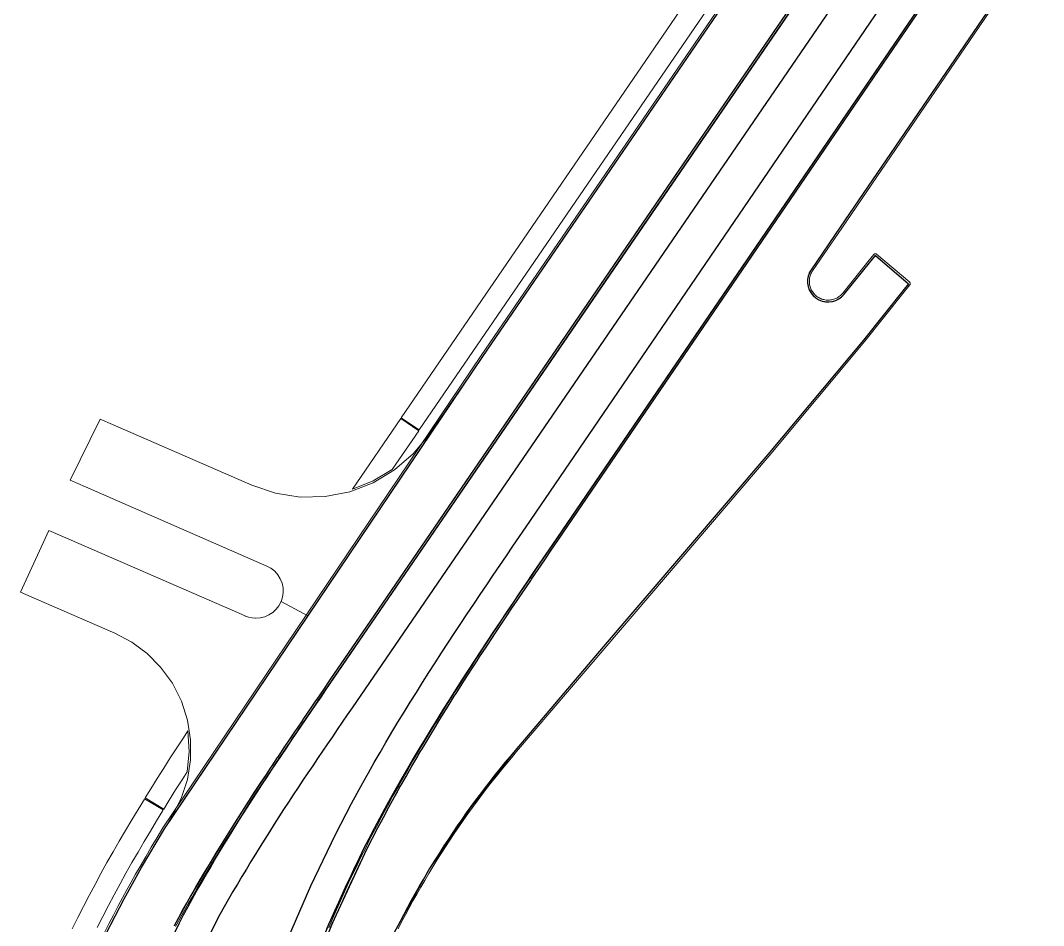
# Model space of a CAD drawing. Header units: metres. Extents: x 105145 to 106173, y 111785 to 118130.
# Drawn here: x 105401.9 to 105514.8, y 113414.8 to 113514.7 of the extents above; entities that cross this region are included whole.
import ezdxf

# ---------------------------------------------------------------- set-up
doc = ezdxf.new("R2010")
doc.units = ezdxf.units.M
for name, color, linetype, lineweight in [('10-PAV-BOCACALLE', 9, 'CONTINUOUS', 13), ('10-PAV-CALZADA-BRT', 12, 'CONTINUOUS', 30), ('10-PAV-CALZADA-MIXTA', 8, 'CONTINUOUS', 30), ('10-PAV-CICLORUTA', 76, 'CONTINUOUS', 18), ('10-PAV-SARDINEL', 252, 'CONTINUOUS', 13)]:
    doc.layers.add(name, color=color, linetype=linetype, lineweight=lineweight)

msp = doc.modelspace()

# ---------------------------------------------------------------- linework, layer by layer
at = {"layer": '10-PAV-BOCACALLE'}
for points in [[(105433.6315, 113448.9523), (105430.6739, 113450.5269), (105430.8349, 113451.0227), (105430.9077, 113451.5388), (105430.8903, 113452.0597), (105430.7831, 113452.5698), (105430.5893, 113453.0537), (105430.3147, 113453.4968), (105429.9678, 113453.8858), (105429.5588, 113454.2089), (105429.1001, 113454.4565), (105409.0755, 113463.1931), (105407.4095, 113463.92), (105410.7236, 113470.6571), (105412.0703, 113470.0692), (105427.4455, 113463.3611), (105430.0616, 113462.4795), (105432.7904, 113462.0608), (105435.5505, 113462.1173), (105438.2598, 113462.6475), (105440.8376, 113463.6355), (105443.2072, 113465.0519), (105445.298, 113466.8546), (105447.0479, 113468.9899), (105452.9312, 113477.5869), (105433.6315, 113448.9523)], [(105430.6739, 113450.5269), (105433.6315, 113448.9523), (105417.7891, 113425.4482), (105418.6497, 113426.8557), (105419.6556, 113428.8155), (105420.3417, 113430.9088), (105420.6909, 113433.0838), (105420.6947, 113435.2866), (105420.3528, 113437.4628), (105419.6739, 113439.5584), (105418.6747, 113441.5216), (105417.3799, 113443.3038), (105415.8897, 113444.8017), (105414.1911, 113446.0583), (105412.3227, 113447.0449), (105412.3179, 113447.047), (105403.6775, 113450.8037), (105401.911, 113451.5714), (105405.0593, 113458.3698), (105406.669, 113457.669), (105426.6991, 113448.9483), (105426.7183, 113448.9399), (105427.0869, 113448.8087), (105427.4695, 113448.7266), (105427.8595, 113448.6949), (105427.8778, 113448.6947), (105428.3822, 113448.7323), (105428.8732, 113448.8539), (105429.3368, 113449.0563), (105429.7599, 113449.3335), (105430.1305, 113449.6778), (105430.4381, 113450.0794), (105430.6739, 113450.5269)]]:
    msp.add_lwpolyline(points, close=True, dxfattribs=at)
at = {"layer": '10-PAV-CALZADA-BRT'}
for points in [[(105416.5515, 113409.2225), (105419.4561, 113415.0805), (105419.9191, 113415.9519), (105420.3911, 113416.8251), (105420.8689, 113417.6941), (105421.3519, 113418.5591), (105421.8403, 113419.4203), (105422.3335, 113420.2777), (105422.8315, 113421.1315), (105423.3341, 113421.9815), (105423.8407, 113422.8281), (105424.3515, 113423.6713), (105424.8661, 113424.5113), (105425.3841, 113425.3479), (105425.9057, 113426.1815), (105426.4303, 113427.0121), (105426.9579, 113427.8399), (105427.4883, 113428.6649), (105428.0211, 113429.4873), (105428.5563, 113430.3073), (105429.0933, 113431.1247), (105429.6325, 113431.9401), (105430.1733, 113432.7533), (105430.7155, 113433.5643), (105431.2591, 113434.3737), (105431.8039, 113435.1813), (105432.3493, 113435.9871), (105432.8955, 113436.7915), (105433.4413, 113437.5933), (105433.9885, 113438.3955), (105434.5359, 113439.1967), (105435.0831, 113439.9969), (105435.6301, 113440.7961), (105498.2845, 113532.3507)], [(105501.1729, 113530.3741), (105438.5187, 113438.8197), (105437.9721, 113438.0209), (105437.4259, 113437.2221), (105436.8799, 113436.4231), (105436.3345, 113435.6237), (105435.7899, 113434.8237), (105435.2463, 113434.0231), (105434.7039, 113433.2217), (105434.1627, 113432.4193), (105433.6231, 113431.6161), (105433.0853, 113430.8115), (105432.5495, 113430.0057), (105432.0157, 113429.1985), (105431.4841, 113428.3897), (105430.9553, 113427.5793), (105430.4291, 113426.7671), (105429.9059, 113425.9531), (105429.3857, 113425.1369), (105428.8689, 113424.3187), (105428.3555, 113423.4983), (105427.8461, 113422.6755), (105427.3405, 113421.8505), (105426.8391, 113421.0227), (105426.3421, 113420.1923), (105425.8497, 113419.3593), (105425.3621, 113418.5233), (105424.8795, 113417.6845), (105424.4023, 113416.8427), (105423.9303, 113415.9977), (105423.5065, 113415.2267), (105420.7231, 113409.615)], [(105423.7521, 113395.7157), (105433.9613, 113419.1687), (105436.6655, 113424.8175), (105437.2515, 113425.9671), (105437.8467, 113427.1119), (105438.4511, 113428.2519), (105439.0641, 113429.3873), (105439.6855, 113430.5181), (105440.3151, 113431.6445), (105440.9523, 113432.7665), (105441.5969, 113433.8843), (105442.2485, 113434.9981), (105442.9067, 113436.1077), (105443.5713, 113437.2137), (105444.2419, 113438.3161), (105444.9185, 113439.4149), (105445.6003, 113440.5103), (105446.2871, 113441.6027), (105446.9789, 113442.6919), (105447.6751, 113443.7783), (105448.3753, 113444.8621), (105449.0795, 113445.9433), (105449.7873, 113447.0223), (105450.4983, 113448.0989), (105451.2121, 113449.1737), (105451.9287, 113450.2469), (105452.6477, 113451.3183), (105453.3687, 113452.3885), (105454.0913, 113453.4573), (105454.8155, 113454.5253), (105455.5409, 113455.5925), (105456.2671, 113456.6589), (105456.9939, 113457.7251), (105457.7211, 113458.7911), (105506.3937, 113530.1381)], [(105509.2851, 113528.1657), (105460.6125, 113456.8187), (105459.8859, 113455.7537), (105459.1601, 113454.6891), (105458.4355, 113453.6249), (105457.7113, 113452.5593), (105456.9895, 113451.4949), (105456.2697, 113450.4305), (105455.5523, 113449.3655), (105454.8373, 113448.2999), (105454.1253, 113447.2337), (105453.4163, 113446.1665), (105452.7109, 113445.0981), (105452.0093, 113444.0283), (105451.3117, 113442.9571), (105450.6183, 113441.8843), (105449.9297, 113440.8097), (105449.2459, 113439.7329), (105448.5675, 113438.6539), (105447.8945, 113437.5727), (105447.2273, 113436.4891), (105446.5663, 113435.4027), (105445.9117, 113434.3135), (105445.2641, 113433.2215), (105444.6233, 113432.1263), (105443.9901, 113431.0281), (105443.3645, 113429.9265), (105442.7469, 113428.8215), (105442.1377, 113427.7129), (105441.5371, 113426.6009), (105440.9455, 113425.4849), (105440.3633, 113424.3651), (105439.7873, 113423.2349), (105435.9036, 113414.9009), (105432.5431, 113406.3425)]]:
    msp.add_lwpolyline(points, dxfattribs=at)
at = {"layer": '10-PAV-CALZADA-MIXTA'}
for points in [[(105411.3569, 113413.9095), (105413.3613, 113417.7411), (105415.2869, 113421.1997), (105417.7891, 113425.4482), (105452.9312, 113477.5869), (105492.9189, 113536.0193)], [(105432.9772, 113406.4275), (105436.3247, 113414.9666), (105440.1879, 113423.2851), (105440.7719, 113424.4356), (105441.3654, 113425.5814), (105441.9589, 113426.7055), (105441.9679, 113426.7223), (105442.5798, 113427.8582), (105443.1995, 113428.99), (105443.8278, 113430.1172), (105443.9543, 113430.342), (105444.4636, 113431.2398), (105445.1069, 113432.3585), (105445.7576, 113433.4726), (105445.8574, 113433.642), (105446.4152, 113434.5828), (105447.0788, 113435.6894), (105447.7487, 113436.7922), (105448.0184, 113437.2323), (105448.4243, 113437.8915), (105449.1056, 113438.9874), (105449.7921, 113440.08), (105449.9944, 113440.3998), (105450.4835, 113441.1694), (105451.1791, 113442.2562), (105451.879, 113443.3401), (105452.3008, 113443.9892), (105452.583, 113444.4216), (105453.2903, 113445.5006), (105454.0011, 113446.5776), (105454.2546, 113446.9601), (105454.7152, 113447.6524), (105455.4315, 113448.7254), (105456.1502, 113449.7971), (105456.7265, 113450.6535), (105456.8709, 113450.8674), (105457.5936, 113451.9364), (105458.2212, 113452.862), (105458.3179, 113453.0042), (105459.0435, 113454.0711), (105459.7694, 113455.1378), (105460.4963, 113456.2041), (105461.2231, 113457.2701), (105509.4915, 113528.0247)], [(105514.6545, 113524.5025), (105492.3873, 113491.8621), (105489.1669, 113487.1415), (105488.9775, 113486.8058), (105488.8477, 113486.443), (105488.7812, 113486.0634), (105488.7799, 113485.678), (105488.8438, 113485.2979), (105488.9711, 113484.9342), (105489.1581, 113484.5972), (105489.3994, 113484.2967), (105489.6882, 113484.0415), (105490.0159, 113483.8387), (105490.3733, 113483.6944), (105490.7499, 113483.6126), (105491.1349, 113483.5957), (105491.5172, 113483.6442), (105491.8858, 113483.7568), (105492.23, 113483.9301), (105492.54, 113484.1591), (105492.8067, 113484.4373), (105495.5987, 113487.8949), (105496.2641, 113488.7195), (105496.2641, 113488.7195), (105499.9166, 113485.6085), (105499.2982, 113484.8324), (105494.9585, 113479.3827), (105484.3837, 113466.7569), (105466.2355, 113445.5245), (105456.5079, 113434.1025), (105451.5253, 113427.7778), (105447.0678, 113421.0728), (105443.164, 113414.0309)], [(105489.4788, 113519.9259), (105468.3294, 113489.021), (105441.3901, 113449.6555), (105436.0705, 113441.8821), (105435.9953, 113441.7723), (105435.342, 113440.8171), (105434.6138, 113439.7519), (105434.4903, 113439.571), (105433.8864, 113438.6862), (105433.1596, 113437.6199), (105432.988, 113437.3678), (105432.4343, 113436.5527), (105432.2389, 113436.2647), (105431.7109, 113435.4843), (105431.4921, 113435.1602), (105430.9898, 113434.4144), (105430.8716, 113434.2385), (105430.2711, 113433.3426), (105430.253, 113433.3155), (105429.6365, 113432.3911), (105429.5555, 113432.269), (105429.0215, 113431.4657), (105427.0743, 113428.4907), (105424.7843, 113424.8907), (105422.8321, 113421.7085), (105420.7111, 113418.0947), (105418.8581, 113414.7663)]]:
    msp.add_lwpolyline(points, dxfattribs=at)
at = {"layer": '10-PAV-CICLORUTA'}
for points in [[(105481.7813, 113521.8693), (105445.9193, 113469.4655), (105443.9387, 113470.8209), (105479.8007, 113523.2247), (105481.7813, 113521.8693)], [(105445.8627, 113469.3829), (105442.9335, 113465.1025), (105440.8244, 113463.8517), (105438.5471, 113462.9423), (105443.8821, 113470.7383), (105445.8627, 113469.3829)], [(105420.3215, 113431.7577), (105419.7497, 113430.8641), (105419.0397, 113429.7431), (105418.3343, 113428.6163), (105417.7293, 113427.6385), (105415.6681, 113428.8685), (105416.2967, 113429.8845), (105417.0089, 113431.0219), (105417.7251, 113432.1529), (105418.4449, 113433.2777), (105419.1679, 113434.3963), (105419.8935, 113435.5093), (105420.3867, 113436.2599), (105420.539, 113434.0059), (105420.3215, 113431.7577)]]:
    msp.add_lwpolyline(points, close=True, dxfattribs=at)
msp.add_lwpolyline([(105407.6071, 113414.4163), (105408.2255, 113415.6561), (105408.8539, 113416.8869), (105409.4921, 113418.1089), (105410.1395, 113419.3223), (105410.7955, 113420.5273), (105411.4597, 113421.7239), (105412.1317, 113422.9125), (105412.8105, 113424.0931), (105413.4963, 113425.2661), (105414.1883, 113426.4315), (105414.8859, 113427.5895), (105415.5889, 113428.7405), (105415.6155, 113428.7833), (105417.6767, 113427.5535), (105417.6767, 113427.5535), (105417.6335, 113427.4837), (105416.9379, 113426.3449), (105416.2479, 113425.1997), (105415.5641, 113424.0479), (105414.8869, 113422.8893), (105414.2165, 113421.7239), (105413.5537, 113420.5511), (105412.8987, 113419.3711), (105412.2523, 113418.1835), (105411.6147, 113416.9885), (105410.9863, 113415.7855), (105410.3681, 113414.5747)], dxfattribs=at)
at = {"layer": '10-PAV-SARDINEL'}
for points in [[(105411.1784, 113413.9997), (105411.67, 113414.9642), (105412.1684, 113415.9251), (105412.6736, 113416.8825), (105413.1854, 113417.8363), (105413.6597, 113418.7063), (105414.1391, 113419.5734), (105414.6236, 113420.4377), (105415.1133, 113421.2991), (105415.7296, 113422.3679), (105416.3526, 113423.4332), (105416.982, 113424.4945), (105417.6177, 113425.5513), (105417.6233, 113425.56), (105452.7658, 113477.6993), (105492.7538, 113536.1323)], [(105492.9189, 113536.0193), (105452.9312, 113477.5869), (105417.7891, 113425.4482), (105417.1537, 113424.3919), (105416.5249, 113423.3317), (105415.9026, 113422.2676), (105415.2869, 113421.1997), (105414.7978, 113420.3394), (105414.3138, 113419.4761), (105413.835, 113418.61), (105413.3613, 113417.7411), (105412.8501, 113416.7885), (105412.3456, 113415.8324), (105411.8479, 113414.8727), (105411.3569, 113413.9095)], [(105498.2845, 113532.3507), (105435.6301, 113440.7961), (105435.0831, 113439.9969), (105434.5359, 113439.1967), (105433.9885, 113438.3955), (105433.4413, 113437.5933), (105432.8955, 113436.7915), (105432.3493, 113435.9871), (105431.8039, 113435.1813), (105431.2591, 113434.3737), (105430.7155, 113433.5643), (105430.1733, 113432.7533), (105429.6325, 113431.9401), (105429.0933, 113431.1247), (105428.5563, 113430.3073), (105428.0211, 113429.4873), (105427.4883, 113428.6649), (105426.9579, 113427.8399), (105426.4303, 113427.0121), (105425.9057, 113426.1815), (105425.3841, 113425.3479), (105424.8661, 113424.5113), (105424.3515, 113423.6713), (105423.8407, 113422.8281), (105423.3341, 113421.9815), (105422.8315, 113421.1315), (105422.3335, 113420.2777), (105421.8403, 113419.4203), (105421.3519, 113418.5591), (105420.8689, 113417.6941), (105420.3911, 113416.8251), (105419.9191, 113415.9519), (105419.4561, 113415.0805), (105419.0784, 113414.3581)], [(105435.6913, 113414.4033), (105436.1177, 113415.3976), (105436.5513, 113416.3888), (105436.9922, 113417.3768), (105437.4402, 113418.3615), (105437.8954, 113419.343), (105438.3577, 113420.3211), (105438.8272, 113421.2958), (105439.3037, 113422.2671), (105439.7873, 113423.2349), (105440.3633, 113424.3651), (105440.9455, 113425.4849), (105441.5371, 113426.6009), (105442.1377, 113427.7129), (105442.7469, 113428.8215), (105443.3645, 113429.9265), (105443.9901, 113431.0281), (105444.6233, 113432.1263), (105445.2641, 113433.2215), (105445.9117, 113434.3135), (105446.5663, 113435.4027), (105447.2273, 113436.4891), (105447.8945, 113437.5727), (105448.5675, 113438.6539), (105449.2459, 113439.7329), (105449.9297, 113440.8097), (105450.6183, 113441.8843), (105451.3117, 113442.9571), (105452.0093, 113444.0283), (105452.7109, 113445.0981), (105453.4163, 113446.1665), (105454.1253, 113447.2337), (105454.8373, 113448.2999), (105455.5523, 113449.3655), (105456.2697, 113450.4305), (105456.9895, 113451.4949), (105457.7113, 113452.5593), (105458.4355, 113453.6249), (105459.1601, 113454.6891), (105459.8859, 113455.7537), (105460.6125, 113456.8187), (105509.2851, 113528.1657)], [(105509.3263, 113528.1374), (105461.0579, 113457.3828), (105460.3311, 113456.3168), (105459.6041, 113455.2504), (105458.8782, 113454.1836), (105458.1525, 113453.1167), (105458.0558, 113452.9744), (105457.428, 113452.0485), (105456.7052, 113450.9794), (105456.5607, 113450.7653), (105455.9842, 113449.9087), (105455.2653, 113448.8366), (105454.5488, 113447.7633), (105454.088, 113447.0708), (105453.8343, 113446.688), (105453.1232, 113445.6105), (105452.4156, 113444.5311), (105452.1332, 113444.0984), (105451.7112, 113443.4489), (105451.0109, 113442.3644), (105450.3149, 113441.277), (105449.8255, 113440.5069), (105449.623, 113440.1867), (105448.936, 113439.0934), (105448.2542, 113437.9968), (105447.848, 113437.337), (105447.578, 113436.8964), (105446.9076, 113435.7928), (105446.2435, 113434.6853), (105445.6853, 113433.7438), (105445.5852, 113433.574), (105445.2587, 113433.017), (105444.9339, 113432.4588), (105444.611, 113431.8994), (105444.2899, 113431.3389), (105443.7802, 113430.4404), (105443.6534, 113430.2151), (105443.338, 113429.6516), (105443.0244, 113429.0868), (105442.7132, 113428.5207), (105442.4041, 113427.9537), (105442.0968, 113427.3857), (105441.7917, 113426.8168), (105441.7823, 113426.7994), (105441.1883, 113425.6743), (105440.8899, 113425.1011), (105440.5939, 113424.5269), (105440.3004, 113423.9515), (105440.0091, 113423.3748), (105439.5277, 113422.4074), (105439.0533, 113421.4365), (105438.5858, 113420.4622), (105438.1253, 113419.4846), (105437.6719, 113418.5037), (105437.2256, 113417.5195), (105436.7864, 113416.5322), (105436.3543, 113415.5417), (105435.9293, 113414.5481)], [(105435.9293, 113414.5481), (105436.3543, 113415.5417), (105436.7864, 113416.5322), (105437.2256, 113417.5195), (105437.6719, 113418.5037), (105438.1253, 113419.4846), (105438.5858, 113420.4622), (105439.0533, 113421.4365), (105439.5277, 113422.4074), (105440.0091, 113423.3748), (105440.3004, 113423.9515), (105440.5939, 113424.5269), (105440.8899, 113425.1011), (105441.1883, 113425.6743), (105441.7823, 113426.7994), (105441.7917, 113426.8168), (105442.0968, 113427.3857), (105442.4041, 113427.9537), (105442.7132, 113428.5207), (105443.0244, 113429.0868), (105443.338, 113429.6516), (105443.6534, 113430.2151), (105443.7802, 113430.4404), (105444.2899, 113431.3389), (105444.611, 113431.8994), (105444.9339, 113432.4588), (105445.2587, 113433.017), (105445.5852, 113433.574), (105445.6853, 113433.7438), (105446.2435, 113434.6853), (105446.9076, 113435.7928), (105447.578, 113436.8964), (105447.848, 113437.337), (105448.2542, 113437.9968), (105448.936, 113439.0934), (105449.623, 113440.1867), (105449.8255, 113440.5069), (105450.3149, 113441.277), (105451.0109, 113442.3644), (105451.7112, 113443.4489), (105452.1332, 113444.0984), (105452.4156, 113444.5311), (105453.1232, 113445.6105), (105453.8343, 113446.688), (105454.088, 113447.0708), (105454.5488, 113447.7633), (105455.2653, 113448.8366), (105455.9842, 113449.9087), (105456.5607, 113450.7653), (105456.7052, 113450.9794), (105457.428, 113452.0485), (105458.0558, 113452.9744), (105458.1525, 113453.1167), (105458.8782, 113454.1836), (105459.6041, 113455.2504), (105460.3311, 113456.3168), (105461.0579, 113457.3828), (105509.3263, 113528.1374)], [(105509.4915, 113528.0247), (105461.2231, 113457.2701), (105460.4963, 113456.2041), (105459.7694, 113455.1378), (105459.0435, 113454.0711), (105458.3179, 113453.0042), (105458.2212, 113452.862), (105457.5936, 113451.9364), (105456.8709, 113450.8674), (105456.7265, 113450.6535), (105456.1502, 113449.7971), (105455.4315, 113448.7254), (105454.7152, 113447.6524), (105454.2546, 113446.9601), (105454.0011, 113446.5776), (105453.2903, 113445.5006), (105452.583, 113444.4216), (105452.3008, 113443.9892), (105451.879, 113443.3401), (105451.1791, 113442.2562), (105450.4835, 113441.1694), (105449.9944, 113440.3998), (105449.7921, 113440.08), (105449.1056, 113438.9874), (105448.4243, 113437.8915), (105448.0184, 113437.2323), (105447.7487, 113436.7922), (105447.0788, 113435.6894), (105446.4152, 113434.5828), (105445.8574, 113433.642), (105445.7576, 113433.4726), (105445.4313, 113432.9161), (105445.1069, 113432.3585), (105444.7843, 113431.7997), (105444.4636, 113431.2398), (105443.9543, 113430.342), (105443.8278, 113430.1172), (105443.5126, 113429.5542), (105443.1995, 113428.99), (105442.8886, 113428.4247), (105442.5798, 113427.8582), (105442.2728, 113427.2908), (105441.9679, 113426.7223), (105441.9589, 113426.7055), (105441.3654, 113425.5814), (105441.0675, 113425.0091), (105440.7719, 113424.4356), (105440.4787, 113423.861), (105440.1879, 113423.2851), (105439.7071, 113422.3189), (105439.2333, 113421.3493), (105438.7664, 113420.3763), (105438.3066, 113419.4), (105437.8538, 113418.4204), (105437.408, 113417.4375), (105436.9694, 113416.4515), (105436.5378, 113415.4623), (105436.1134, 113414.4701)], [(105443.4012, 113414.4995), (105443.802, 113415.2778), (105444.2096, 113416.0525), (105444.6239, 113416.8237), (105445.045, 113417.5911), (105445.4728, 113418.3549), (105445.9072, 113419.1149), (105446.3483, 113419.871), (105446.796, 113420.6233), (105447.2502, 113421.3716), (105447.711, 113422.1159), (105448.1783, 113422.8562), (105448.6521, 113423.5923), (105449.1322, 113424.3243), (105449.6188, 113425.052), (105450.1117, 113425.7755), (105450.6109, 113426.4946), (105451.1164, 113427.2093), (105451.6282, 113427.9195), (105452.1461, 113428.6252), (105452.6702, 113429.3264), (105453.2004, 113430.023), (105453.7367, 113430.7149), (105454.2791, 113431.4021), (105454.8274, 113432.0845), (105455.3817, 113432.762), (105455.9418, 113433.4347), (105456.5079, 113434.1025), (105466.2355, 113445.5245), (105484.3837, 113466.7569), (105494.9585, 113479.3827), (105499.2982, 113484.8324), (105499.9166, 113485.6085), (105496.2641, 113488.7195), (105495.5987, 113487.8949), (105492.8067, 113484.4373), (105492.7198, 113484.3359), (105492.627, 113484.2398), (105492.5288, 113484.1493), (105492.4254, 113484.0648), (105492.3173, 113483.9865), (105492.2047, 113483.9147), (105492.088, 113483.8496), (105491.9678, 113483.7915), (105491.8443, 113483.7406), (105491.7181, 113483.6971), (105491.5895, 113483.661), (105491.459, 113483.6326), (105491.3271, 113483.6119), (105491.1942, 113483.5989), (105491.0607, 113483.5939), (105490.9272, 113483.5967), (105490.7941, 113483.6073), (105490.6618, 113483.6258), (105490.5309, 113483.652), (105490.4017, 113483.6858), (105490.2747, 113483.7272), (105490.1504, 113483.776), (105490.0292, 113483.8321), (105489.9115, 113483.8951), (105489.7977, 113483.965), (105489.6882, 113484.0415), (105489.5834, 113484.1242), (105489.4836, 113484.213), (105489.3892, 113484.3075), (105489.3006, 113484.4074), (105489.218, 113484.5123), (105489.1417, 113484.6219), (105489.072, 113484.7358), (105489.0091, 113484.8537), (105488.9532, 113484.975), (105488.9046, 113485.0993), (105488.8634, 113485.2264), (105488.8297, 113485.3556), (105488.8037, 113485.4866), (105488.7855, 113485.6189), (105488.775, 113485.752), (105488.7724, 113485.8855), (105488.7777, 113486.019), (105488.7908, 113486.1519), (105488.8117, 113486.2838), (105488.8403, 113486.4142), (105488.8766, 113486.5428), (105488.9203, 113486.6689), (105488.9714, 113486.7923), (105489.0297, 113486.9125), (105489.0949, 113487.029), (105489.1669, 113487.1415), (105492.3873, 113491.8621), (105514.6545, 113524.5025)], [(105514.8197, 113524.3898), (105492.5525, 113491.7494), (105489.3348, 113487.0327), (105489.2662, 113486.9255), (105489.2069, 113486.8196), (105489.1539, 113486.7103), (105489.1075, 113486.5981), (105489.0677, 113486.4835), (105489.0345, 113486.3659), (105489.008, 113486.2452), (105488.9892, 113486.1264), (105488.9773, 113486.0052), (105488.9725, 113485.8833), (105488.9749, 113485.7615), (105488.9845, 113485.6398), (105489.0009, 113485.5205), (105489.0247, 113485.4005), (105489.0554, 113485.2826), (105489.0932, 113485.1662), (105489.1374, 113485.0532), (105489.1889, 113484.9415), (105489.2454, 113484.8356), (105489.3094, 113484.731), (105489.379, 113484.631), (105489.4538, 113484.536), (105489.5349, 113484.4447), (105489.6204, 113484.3591), (105489.7115, 113484.2779), (105489.8073, 113484.2022), (105489.9083, 113484.1317), (105490.0117, 113484.0683), (105490.1188, 113484.0109), (105490.2291, 113483.96), (105490.3421, 113483.9156), (105490.4584, 113483.8777), (105490.5752, 113483.8471), (105490.6966, 113483.8228), (105490.8156, 113483.8063), (105490.9372, 113483.7965), (105491.059, 113483.7939), (105491.1807, 113483.7986), (105491.3024, 113483.8104), (105491.421, 113483.829), (105491.5406, 113483.855), (105491.6579, 113483.8879), (105491.7741, 113483.928), (105491.8863, 113483.9742), (105491.9956, 113484.0271), (105492.1017, 113484.0862), (105492.2048, 113484.152), (105492.303, 113484.2231), (105492.3974, 113484.3003), (105492.4872, 113484.3829), (105492.5711, 113484.4698), (105492.6534, 113484.5658), (105495.4431, 113488.0205), (105496.1086, 113488.845), (105496.1305, 113488.8681), (105496.1557, 113488.8875), (105496.1837, 113488.9026), (105496.2137, 113488.9131), (105496.2451, 113488.9186), (105496.2769, 113488.9192), (105496.3084, 113488.9146), (105496.3388, 113488.9051), (105496.3672, 113488.8909), (105496.3931, 113488.8724), (105500.0463, 113485.7608), (105500.0703, 113485.7365), (105500.0898, 113485.7085), (105500.1043, 113485.6776), (105500.1133, 113485.6447), (105500.1166, 113485.6107), (105500.1141, 113485.5766), (105500.1058, 113485.5435), (105500.0919, 113485.5123), (105500.073, 113485.4839), (105499.4547, 113484.7078), (105495.115, 113479.2581), (105495.1118, 113479.2543), (105484.5365, 113466.6279), (105466.3877, 113445.3947), (105456.6604, 113433.973), (105456.0954, 113433.3066), (105455.5359, 113432.6348), (105454.9828, 113431.9585), (105454.4356, 113431.2775), (105453.8945, 113430.592), (105453.3591, 113429.9012), (105452.8299, 113429.206), (105452.3069, 113428.5062), (105451.79, 113427.8019), (105451.2792, 113427.0931), (105450.7747, 113426.3798), (105450.2765, 113425.6621), (105449.7846, 113424.9402), (105449.2993, 113424.2144), (105448.8198, 113423.4834), (105448.3474, 113422.7493), (105447.8807, 113422.01), (105447.4208, 113421.2672), (105446.9674, 113420.5201), (105446.5207, 113419.7696), (105446.0805, 113419.0149), (105445.6466, 113418.2559), (105445.2199, 113417.4942), (105444.7997, 113416.7283), (105444.3863, 113415.9589), (105443.9794, 113415.1855), (105443.5794, 113414.4087)], [(105418.8581, 113414.7663), (105419.3139, 113415.6025), (105419.7747, 113416.436), (105420.2404, 113417.2668), (105420.7111, 113418.0947), (105421.234, 113419.0024), (105421.7618, 113419.9073), (105422.2945, 113420.8094), (105422.8321, 113421.7085), (105423.4767, 113422.773), (105424.1274, 113423.8337), (105424.7843, 113424.8907), (105425.5416, 113426.0946), (105426.3049, 113427.2946), (105427.0743, 113428.4907), (105427.7198, 113429.4847), (105428.3689, 113430.4764), (105429.0215, 113431.4657), (105429.5555, 113432.269), (105429.6365, 113432.3911), (105430.253, 113433.3155), (105430.2711, 113433.3426), (105430.8716, 113434.2385), (105430.9898, 113434.4144), (105431.4921, 113435.1602), (105431.7109, 113435.4843), (105432.2389, 113436.2647), (105432.4343, 113436.5527), (105432.988, 113437.3678), (105433.1596, 113437.6199), (105433.8864, 113438.6862), (105434.4903, 113439.571), (105434.6138, 113439.7519), (105435.342, 113440.8171), (105435.9953, 113441.7723), (105436.0705, 113441.8821), (105441.3901, 113449.6555), (105468.3294, 113489.021), (105489.4788, 113519.9259)], [(105419.034, 113414.6712), (105419.4892, 113415.5063), (105419.9494, 113416.3388), (105420.4146, 113417.1685), (105420.8847, 113417.9954), (105421.4071, 113418.9022), (105421.9343, 113419.8061), (105422.4665, 113420.7072), (105423.0034, 113421.6052), (105423.6475, 113422.6689), (105424.2976, 113423.7287), (105424.9539, 113424.7847), (105425.7106, 113425.9877), (105426.4734, 113427.1868), (105427.2423, 113428.3822), (105427.8873, 113429.3755), (105428.536, 113430.3666), (105429.1883, 113431.3553), (105429.7222, 113432.1584), (105429.8031, 113432.2803), (105430.4194, 113433.2045), (105430.4373, 113433.2314), (105431.0377, 113434.1271), (105431.1558, 113434.3028), (105431.658, 113435.0484), (105431.8766, 113435.3723), (105432.4045, 113436.1525), (105432.5998, 113436.4404), (105433.1534, 113437.2554), (105433.3249, 113437.5074), (105434.0517, 113438.5736), (105434.6555, 113439.4583), (105434.779, 113439.6391), (105435.5071, 113440.7042), (105436.1604, 113441.6594), (105436.2356, 113441.7691), (105441.5552, 113449.5425), (105468.4945, 113488.908), (105489.6439, 113519.8129)], [(105489.6439, 113519.8129), (105468.4945, 113488.908), (105441.5552, 113449.5425), (105436.2356, 113441.7691), (105436.1604, 113441.6594), (105435.5071, 113440.7042), (105434.779, 113439.6391), (105434.6555, 113439.4583), (105434.0517, 113438.5736), (105433.3249, 113437.5074), (105433.1534, 113437.2554), (105432.5998, 113436.4404), (105432.4045, 113436.1525), (105431.8766, 113435.3723), (105431.658, 113435.0484), (105431.1558, 113434.3028), (105431.0377, 113434.1271), (105430.4373, 113433.2314), (105430.4194, 113433.2045), (105429.8031, 113432.2803), (105429.7222, 113432.1584), (105429.1883, 113431.3553), (105428.536, 113430.3666), (105427.8873, 113429.3755), (105427.2423, 113428.3822), (105426.4734, 113427.1868), (105425.7106, 113425.9877), (105424.9539, 113424.7847), (105424.2976, 113423.7287), (105423.6475, 113422.6689), (105423.0034, 113421.6052), (105422.4665, 113420.7072), (105421.9343, 113419.8061), (105421.4071, 113418.9022), (105420.8847, 113417.9954), (105420.4146, 113417.1685), (105419.9494, 113416.3388), (105419.4892, 113415.5063), (105419.034, 113414.6712)]]:
    msp.add_lwpolyline(points, dxfattribs=at)

doc.saveas('drawing.dxf')
